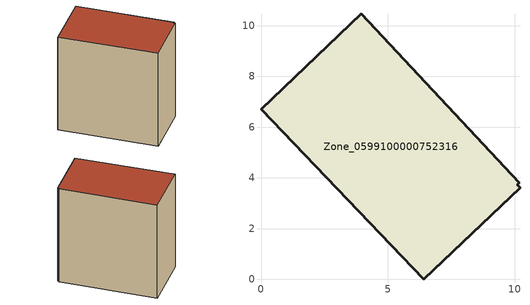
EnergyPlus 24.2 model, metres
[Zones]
Zone_0599100000752316
 floor ground (C_G): 0,6.7 3.94,10.47 10.18,3.81 10.1,3.73 10.21,3.62 6.41,0 z0.32
 wall outside (C_F): 3.94,10.47 0,6.7 6.41,0 10.21,3.62 10.1,3.73 10.18,3.81 3.94,10.47 z0.32:9.96
 roof outside (C_R): 0,6.7 6.41,0 10.21,3.62 10.1,3.73 10.18,3.81 3.94,10.47 z9.96
[BUILDING]
Pand.0599100000752316: North Axis=0; Terrain=City; Loads Convergence Tolerance Value=0.04; Temperature Convergence Tolerance Value=0.4; Solar Distribution=FullExterior; Maximum Number of Warmup Days=25; Minimum Number of Warmup Days=1
[Site:Location]
Rotterdam.The.Hague.AP_ZH_NLD Design_Conditions: Latitude=51.96; Longitude=4.45; Time Zone=1; Elevation=-4.5
[SITE:GROUNDTEMPERATURE:BUILDINGSURFACE]
18, 18, 18, 18, 18, 18, 18, 18, 18, 18, 18, 18
[MATERIAL] Thermal Absorptance=0.9; Solar Absorptance=0.7; Visible Absorptance=0.7
Name | Roughness | Thickness | Conductivity | Density | Specific Heat
G.TI.2006-2014 | MediumSmooth | 0.15 | 0.06 | 540 | 1210
F.TI.2006-2014 | Rough | 0.3 | 0.12 | 1920 | 840
R.TI.2006-2014 | MediumRough | 0.2 | 0.08 | 1500 | 1000
[CONSTRUCTION]
C_G: G.TI.2006-2014
C_F: F.TI.2006-2014
C_R: R.TI.2006-2014
[ZONE]
Zone_0599100000752316: Type=1; Multiplier=1; Ceiling Height=Autocalculate; Volume=Autocalculate; Floor Area=autocalculate; Part of Total Floor Area=Yes
[ZONEINFILTRATION:DESIGNFLOWRATE]
Infil_Zone_0599100000752316: Zone or ZoneList or Space or SpaceList=Zone_0599100000752316; Schedule=AlwaysOn; Design Flow Rate Calculation Method=Flow/Area; Flow Rate per Floor Area=0.0015; Constant Term Coefficient=1; Temperature Term Coefficient=0; Velocity Term Coefficient=0; Velocity Squared Term Coefficient=0
[HVACTEMPLATE:ZONE:IDEALLOADSAIRSYSTEM]
Zone_0599100000752316: Maximum Heating Supply Air Temperature=50; Minimum Cooling Supply Air Temperature=13; Maximum Heating Supply Air Humidity Ratio=0.0156; Minimum Cooling Supply Air Humidity Ratio=0.0077; Heating Limit=NoLimit; Cooling Limit=NoLimit; Dehumidification Control Type=ConstantSensibleHeatRatio; Cooling Sensible Heat Ratio=0.7; Dehumidification Setpoint=60; Humidification Control Type=None; Humidification Setpoint=30; Outdoor Air Method=None; Outdoor Air Flow Rate per Person=0.00944; Outdoor Air Flow Rate per Zone Floor Area=0; Outdoor Air Flow Rate per Zone=0; Demand Controlled Ventilation Type=None; Outdoor Air Economizer Type=NoEconomizer; Heat Recovery Type=None; Sensible Heat Recovery Effectiveness=0.7; Latent Heat Recovery Effectiveness=0.65
[ZONECONTROL:THERMOSTAT]
ThermostatControl_Zone_0599100000752316: Zone or ZoneList=Zone_0599100000752316; Control Type Schedule=DualSetpointControlType; Control 1=Thermostat_Zone_0599100000752316; Temperature Difference Between Cutout And Setpoint=0
[THERMOSTATSETPOINT:DUALSETPOINT]
Thermostat_Zone_0599100000752316: Heating Setpoint Temperature Schedule=HeatingSetpoint_Zone_0599100000752316; Cooling Setpoint Temperature Schedule=CoolingSetpoint_Zone_0599100000752316
[SCHEDULE:COMPACT]
HeatingSetpoint_Zone_0599100000752316: Through: 12/31, For: AllDays, Until: 24:00, 21
CoolingSetpoint_Zone_0599100000752316: Through: 12/31, For: AllDays, Until: 24:00, 24
DualSetpointControlType: Through: 12/31, For: AllDays, Until: 24:00, 4
AlwaysOn: Through: 12/31, For: AllDays, Until: 24:00, 1
